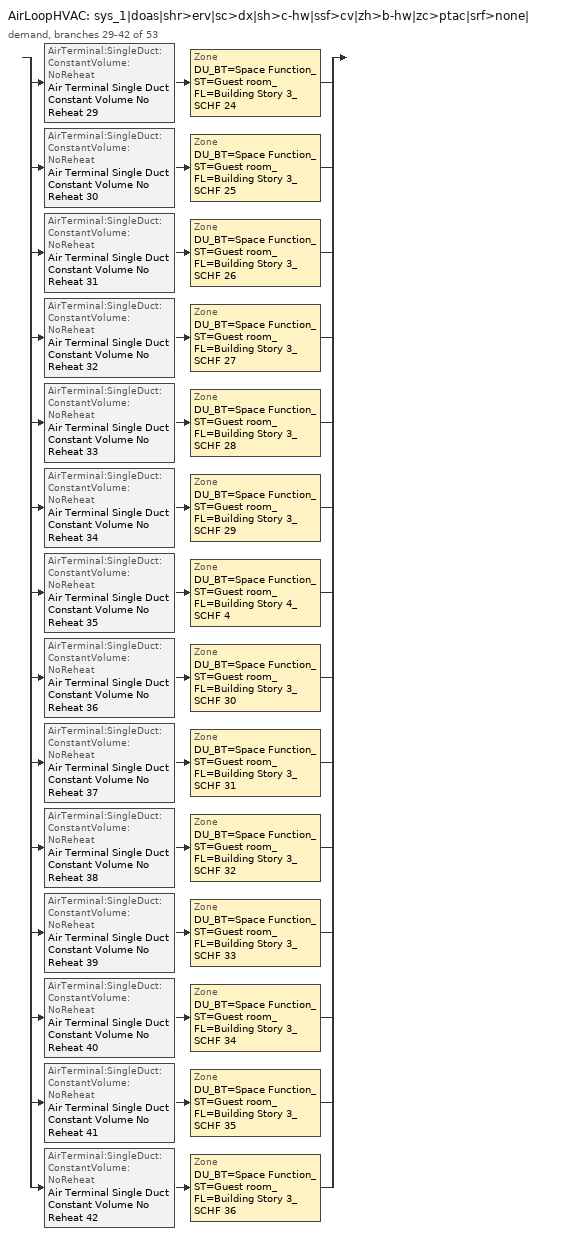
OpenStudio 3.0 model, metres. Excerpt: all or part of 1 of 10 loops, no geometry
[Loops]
AirLoopHVAC 'sys_1|doas|shr>erv|sc>dx|sh>c-hw|ssf>cv|zh>b-hw|zc>ptac|srf>none|'
 demand, branches 29-42 of 53: split
  | AirTerminal:SingleDuct:ConstantVolume:NoReheat 'Air Terminal Single Duct Constant Volume No Reheat 29' > Zone 'DU_BT=Space Function_ST=Guest room_FL=Building Story 3_SCHF 24'
  | AirTerminal:SingleDuct:ConstantVolume:NoReheat 'Air Terminal Single Duct Constant Volume No Reheat 30' > Zone 'DU_BT=Space Function_ST=Guest room_FL=Building Story 3_SCHF 25'
  | AirTerminal:SingleDuct:ConstantVolume:NoReheat 'Air Terminal Single Duct Constant Volume No Reheat 31' > Zone 'DU_BT=Space Function_ST=Guest room_FL=Building Story 3_SCHF 26'
  | AirTerminal:SingleDuct:ConstantVolume:NoReheat 'Air Terminal Single Duct Constant Volume No Reheat 32' > Zone 'DU_BT=Space Function_ST=Guest room_FL=Building Story 3_SCHF 27'
  | AirTerminal:SingleDuct:ConstantVolume:NoReheat 'Air Terminal Single Duct Constant Volume No Reheat 33' > Zone 'DU_BT=Space Function_ST=Guest room_FL=Building Story 3_SCHF 28'
  | AirTerminal:SingleDuct:ConstantVolume:NoReheat 'Air Terminal Single Duct Constant Volume No Reheat 34' > Zone 'DU_BT=Space Function_ST=Guest room_FL=Building Story 3_SCHF 29'
  | AirTerminal:SingleDuct:ConstantVolume:NoReheat 'Air Terminal Single Duct Constant Volume No Reheat 35' > Zone 'DU_BT=Space Function_ST=Guest room_FL=Building Story 4_SCHF 4'
  | AirTerminal:SingleDuct:ConstantVolume:NoReheat 'Air Terminal Single Duct Constant Volume No Reheat 36' > Zone 'DU_BT=Space Function_ST=Guest room_FL=Building Story 3_SCHF 30'
  | AirTerminal:SingleDuct:ConstantVolume:NoReheat 'Air Terminal Single Duct Constant Volume No Reheat 37' > Zone 'DU_BT=Space Function_ST=Guest room_FL=Building Story 3_SCHF 31'
  | AirTerminal:SingleDuct:ConstantVolume:NoReheat 'Air Terminal Single Duct Constant Volume No Reheat 38' > Zone 'DU_BT=Space Function_ST=Guest room_FL=Building Story 3_SCHF 32'
  | AirTerminal:SingleDuct:ConstantVolume:NoReheat 'Air Terminal Single Duct Constant Volume No Reheat 39' > Zone 'DU_BT=Space Function_ST=Guest room_FL=Building Story 3_SCHF 33'
  | AirTerminal:SingleDuct:ConstantVolume:NoReheat 'Air Terminal Single Duct Constant Volume No Reheat 40' > Zone 'DU_BT=Space Function_ST=Guest room_FL=Building Story 3_SCHF 34'
  | AirTerminal:SingleDuct:ConstantVolume:NoReheat 'Air Terminal Single Duct Constant Volume No Reheat 41' > Zone 'DU_BT=Space Function_ST=Guest room_FL=Building Story 3_SCHF 35'
  | AirTerminal:SingleDuct:ConstantVolume:NoReheat 'Air Terminal Single Duct Constant Volume No Reheat 42' > Zone 'DU_BT=Space Function_ST=Guest room_FL=Building Story 3_SCHF 36'
[Sizing:Zone] Zone Cooling Design Supply Air Temperature Input Method=SupplyAirTemperature; Zone Cooling Design Supply Air Temperature {C}=13; Zone Cooling Design Supply Air Temperature Difference {deltaC}=11.11; Zone Heating Design Supply Air Temperature Input Method=SupplyAirTemperature; Zone Heating Design Supply Air Temperature {C}=43; Zone Heating Design Supply Air Temperature Difference {deltaC}=11.11; Zone Cooling Design Supply Air Humidity Ratio {kg-H2O/kg-air}=0.0085; Zone Heating Design Supply Air Humidity Ratio {kg-H2O/kg-air}=0.008; Zone Heating Sizing Factor=1.3; Zone Cooling Sizing Factor=1.1; Cooling Design Air Flow Method=DesignDay; Heating Design Air Flow Method=DesignDay; Account for Dedicated Outdoor Air System=No; Dedicated Outdoor Air System Control Strategy=NeutralSupplyAir; Dedicated Outdoor Air Low Setpoint Temperature for Design {C}=autosize; Dedicated Outdoor Air High Setpoint Temperature for Design {C}=autosize
DU_BT=Space Function_ST=Guest room_FL=Building Story 3_SCHF 24; DU_BT=Space Function_ST=Guest room_FL=Building Story 3_SCHF 25; DU_BT=Space Function_ST=Guest room_FL=Building Story 3_SCHF 26; DU_BT=Space Function_ST=Guest room_FL=Building Story 3_SCHF 27; DU_BT=Space Function_ST=Guest room_FL=Building Story 3_SCHF 28; DU_BT=Space Function_ST=Guest room_FL=Building Story 3_SCHF 29; DU_BT=Space Function_ST=Guest room_FL=Building Story 4_SCHF 4; DU_BT=Space Function_ST=Guest room_FL=Building Story 3_SCHF 30; DU_BT=Space Function_ST=Guest room_FL=Building Story 3_SCHF 31; DU_BT=Space Function_ST=Guest room_FL=Building Story 3_SCHF 32; DU_BT=Space Function_ST=Guest room_FL=Building Story 3_SCHF 33; DU_BT=Space Function_ST=Guest room_FL=Building Story 3_SCHF 34; DU_BT=Space Function_ST=Guest room_FL=Building Story 3_SCHF 35; DU_BT=Space Function_ST=Guest room_FL=Building Story 3_SCHF 36
[Zone equipment]
DU_BT=Space Function_ST=Guest room_FL=Building Story 3_SCHF 24: DU_BT=Space Function_ST=Guest room_FL=Building Story 3_SCHF 24 PTAC, Zone HVAC Baseboard Convective Water 29, Air Terminal Single Duct Constant Volume No Reheat 29
DU_BT=Space Function_ST=Guest room_FL=Building Story 3_SCHF 25: DU_BT=Space Function_ST=Guest room_FL=Building Story 3_SCHF 25 PTAC, Zone HVAC Baseboard Convective Water 30, Air Terminal Single Duct Constant Volume No Reheat 30
DU_BT=Space Function_ST=Guest room_FL=Building Story 3_SCHF 26: DU_BT=Space Function_ST=Guest room_FL=Building Story 3_SCHF 26 PTAC, Zone HVAC Baseboard Convective Water 31, Air Terminal Single Duct Constant Volume No Reheat 31
DU_BT=Space Function_ST=Guest room_FL=Building Story 3_SCHF 27: DU_BT=Space Function_ST=Guest room_FL=Building Story 3_SCHF 27 PTAC, Zone HVAC Baseboard Convective Water 32, Air Terminal Single Duct Constant Volume No Reheat 32
DU_BT=Space Function_ST=Guest room_FL=Building Story 3_SCHF 28: DU_BT=Space Function_ST=Guest room_FL=Building Story 3_SCHF 28 PTAC, Zone HVAC Baseboard Convective Water 33, Air Terminal Single Duct Constant Volume No Reheat 33
DU_BT=Space Function_ST=Guest room_FL=Building Story 3_SCHF 29: DU_BT=Space Function_ST=Guest room_FL=Building Story 3_SCHF 29 PTAC, Zone HVAC Baseboard Convective Water 34, Air Terminal Single Duct Constant Volume No Reheat 34
DU_BT=Space Function_ST=Guest room_FL=Building Story 4_SCHF 4: DU_BT=Space Function_ST=Guest room_FL=Building Story 4_SCHF 4 PTAC, Zone HVAC Baseboard Convective Water 35, Air Terminal Single Duct Constant Volume No Reheat 35
DU_BT=Space Function_ST=Guest room_FL=Building Story 3_SCHF 30: DU_BT=Space Function_ST=Guest room_FL=Building Story 3_SCHF 30 PTAC, Zone HVAC Baseboard Convective Water 36, Air Terminal Single Duct Constant Volume No Reheat 36
DU_BT=Space Function_ST=Guest room_FL=Building Story 3_SCHF 31: DU_BT=Space Function_ST=Guest room_FL=Building Story 3_SCHF 31 PTAC, Zone HVAC Baseboard Convective Water 37, Air Terminal Single Duct Constant Volume No Reheat 37
DU_BT=Space Function_ST=Guest room_FL=Building Story 3_SCHF 32: DU_BT=Space Function_ST=Guest room_FL=Building Story 3_SCHF 32 PTAC, Zone HVAC Baseboard Convective Water 38, Air Terminal Single Duct Constant Volume No Reheat 38
DU_BT=Space Function_ST=Guest room_FL=Building Story 3_SCHF 33: DU_BT=Space Function_ST=Guest room_FL=Building Story 3_SCHF 33 PTAC, Zone HVAC Baseboard Convective Water 39, Air Terminal Single Duct Constant Volume No Reheat 39
DU_BT=Space Function_ST=Guest room_FL=Building Story 3_SCHF 34: DU_BT=Space Function_ST=Guest room_FL=Building Story 3_SCHF 34 PTAC, Zone HVAC Baseboard Convective Water 40, Air Terminal Single Duct Constant Volume No Reheat 40
DU_BT=Space Function_ST=Guest room_FL=Building Story 3_SCHF 35: DU_BT=Space Function_ST=Guest room_FL=Building Story 3_SCHF 35 PTAC, Zone HVAC Baseboard Convective Water 41, Air Terminal Single Duct Constant Volume No Reheat 41
DU_BT=Space Function_ST=Guest room_FL=Building Story 3_SCHF 36: DU_BT=Space Function_ST=Guest room_FL=Building Story 3_SCHF 36 PTAC, Zone HVAC Baseboard Convective Water 42, Air Terminal Single Duct Constant Volume No Reheat 42
[Fan:ConstantVolume] Availability Schedule=Always On Discrete; Fan Total Efficiency=0.39975; Pressure Rise {Pa}=640; Maximum Flow Rate {m3/s}=AutoSize; Motor Efficiency=0.615
Fan Constant Volume 30; Fan Constant Volume 31; Fan Constant Volume 32; Fan Constant Volume 33; Fan Constant Volume 34; Fan Constant Volume 35; Fan Constant Volume 36; Fan Constant Volume 37; Fan Constant Volume 38; Fan Constant Volume 39; Fan Constant Volume 40; Fan Constant Volume 41; Fan Constant Volume 42; Fan Constant Volume 43
[Coil:Cooling:DX:SingleSpeed] Availability Schedule=Always On Discrete; Rated Total Cooling Capacity {W}=autosize; Rated Sensible Heat Ratio=autosize; Rated Air Flow Rate {m3/s}=autosize; Rated Evaporator Fan Power Per Volume Flow Rate {W/(m3/s)}=773.3; Total Cooling Capacity Function of Temperature Curve=DXCOOL-NECB2011-REF-CAPFT; Total Cooling Capacity Function of Flow Fraction Curve=DXCOOL-NECB2011-REF-CAPFFLOW; Energy Input Ratio Function of Temperature Curve=DXCOOL-NECB2011-REF-COOLEIRFT; Energy Input Ratio Function of Flow Fraction Curve=DXCOOL-NECB2011-REF-COOLEIRFFLOW; Part Load Fraction Correlation Curve=DXCOOL-NECB2011-REF-COOLPLFFPLR; Minimum Outdoor Dry-Bulb Temperature for Compressor Operation {C}=-25; Condenser Type=AirCooled; Evaporative Condenser Effectiveness=0; Evaporative Condenser Air Flow Rate {m3/s}=Autosize; Evaporative Condenser Pump Rated Power Consumption {W}=Autosize; Crankcase Heater Capacity {W}=0; Maximum Outdoor Dry-Bulb Temperature for Crankcase Heater Operation {C}=0; Basin Heater Capacity {W/K}=0; Basin Heater Setpoint Temperature {C}=10
Name | Rated COP {W/W}
Coil Cooling DX Single Speed 29 4kBtu/hr 11.0EER; Coil Cooling DX Single Speed 30 4kBtu/hr 11.0EER; Coil Cooling DX Single Speed 31 4kBtu/hr 11.0EER; Coil Cooling DX Single Speed 32 4kBtu/hr 11.0EER; Coil Cooling DX Single Speed 33 4kBtu/hr 11.0EER; Coil Cooling DX Single Speed 34 4kBtu/hr 11.0EER; Coil Cooling DX Single Speed 36 4kBtu/hr 11.0EER; Coil Cooling DX Single Speed 37 4kBtu/hr 11.0EER; Coil Cooling DX Single Speed 38 4kBtu/hr 11.0EER; Coil Cooling DX Single Speed 39 4kBtu/hr 11.0EER; Coil Cooling DX Single Speed 40 4kBtu/hr 11.0EER; Coil Cooling DX Single Speed 41 4kBtu/hr 11.0EER; Coil Cooling DX Single Speed 42 4kBtu/hr 11.0EER | 3.80183
Coil Cooling DX Single Speed 35 8kBtu/hr 10.8EER | 3.72423
[Coil:Heating:Electric] Availability Schedule=ON_OFF_ALWAYS_OFF
Coil Heating Electric 29; Coil Heating Electric 30; Coil Heating Electric 31; Coil Heating Electric 32; Coil Heating Electric 33; Coil Heating Electric 34; Coil Heating Electric 35; Coil Heating Electric 36; Coil Heating Electric 37; Coil Heating Electric 38; Coil Heating Electric 39; Coil Heating Electric 40; Coil Heating Electric 41; Coil Heating Electric 42
[ZoneHVAC:PackagedTerminalAirConditioner] Availability Schedule=Always On Discrete; Supply Air Flow Rate During Cooling Operation {m3/s}=Autosize; Supply Air Flow Rate During Heating Operation {m3/s}=Autosize; Supply Air Flow Rate When No Cooling or Heating is Needed {m3/s}=Autosize; Outdoor Air Flow Rate During Cooling Operation {m3/s}=1e-05; Outdoor Air Flow Rate During Heating Operation {m3/s}=1e-05; Outdoor Air Flow Rate When No Cooling or Heating is Needed {m3/s}=1e-05; Fan Placement=DrawThrough
Name | Supply Air Fan | Heating Coil | Cooling Coil
DU_BT=Space Function_ST=Guest room_FL=Building Story 3_SCHF 24 PTAC | Fan Constant Volume 30 | Coil Heating Electric 29 | Coil Cooling DX Single Speed 29 4kBtu/hr 11.0EER
DU_BT=Space Function_ST=Guest room_FL=Building Story 3_SCHF 25 PTAC | Fan Constant Volume 31 | Coil Heating Electric 30 | Coil Cooling DX Single Speed 30 4kBtu/hr 11.0EER
DU_BT=Space Function_ST=Guest room_FL=Building Story 3_SCHF 26 PTAC | Fan Constant Volume 32 | Coil Heating Electric 31 | Coil Cooling DX Single Speed 31 4kBtu/hr 11.0EER
DU_BT=Space Function_ST=Guest room_FL=Building Story 3_SCHF 27 PTAC | Fan Constant Volume 33 | Coil Heating Electric 32 | Coil Cooling DX Single Speed 32 4kBtu/hr 11.0EER
DU_BT=Space Function_ST=Guest room_FL=Building Story 3_SCHF 28 PTAC | Fan Constant Volume 34 | Coil Heating Electric 33 | Coil Cooling DX Single Speed 33 4kBtu/hr 11.0EER
DU_BT=Space Function_ST=Guest room_FL=Building Story 3_SCHF 29 PTAC | Fan Constant Volume 35 | Coil Heating Electric 34 | Coil Cooling DX Single Speed 34 4kBtu/hr 11.0EER
DU_BT=Space Function_ST=Guest room_FL=Building Story 4_SCHF 4 PTAC | Fan Constant Volume 36 | Coil Heating Electric 35 | Coil Cooling DX Single Speed 35 8kBtu/hr 10.8EER
DU_BT=Space Function_ST=Guest room_FL=Building Story 3_SCHF 30 PTAC | Fan Constant Volume 37 | Coil Heating Electric 36 | Coil Cooling DX Single Speed 36 4kBtu/hr 11.0EER
DU_BT=Space Function_ST=Guest room_FL=Building Story 3_SCHF 31 PTAC | Fan Constant Volume 38 | Coil Heating Electric 37 | Coil Cooling DX Single Speed 37 4kBtu/hr 11.0EER
DU_BT=Space Function_ST=Guest room_FL=Building Story 3_SCHF 32 PTAC | Fan Constant Volume 39 | Coil Heating Electric 38 | Coil Cooling DX Single Speed 38 4kBtu/hr 11.0EER
DU_BT=Space Function_ST=Guest room_FL=Building Story 3_SCHF 33 PTAC | Fan Constant Volume 40 | Coil Heating Electric 39 | Coil Cooling DX Single Speed 39 4kBtu/hr 11.0EER
DU_BT=Space Function_ST=Guest room_FL=Building Story 3_SCHF 34 PTAC | Fan Constant Volume 41 | Coil Heating Electric 40 | Coil Cooling DX Single Speed 40 4kBtu/hr 11.0EER
DU_BT=Space Function_ST=Guest room_FL=Building Story 3_SCHF 35 PTAC | Fan Constant Volume 42 | Coil Heating Electric 41 | Coil Cooling DX Single Speed 41 4kBtu/hr 11.0EER
DU_BT=Space Function_ST=Guest room_FL=Building Story 3_SCHF 36 PTAC | Fan Constant Volume 43 | Coil Heating Electric 42 | Coil Cooling DX Single Speed 42 4kBtu/hr 11.0EER
[AirTerminal:SingleDuct:ConstantVolume:NoReheat] Availability Schedule=Always On Discrete; Maximum Air Flow Rate {m3/s}=AutoSize
Air Terminal Single Duct Constant Volume No Reheat 29; Air Terminal Single Duct Constant Volume No Reheat 30; Air Terminal Single Duct Constant Volume No Reheat 31; Air Terminal Single Duct Constant Volume No Reheat 32; Air Terminal Single Duct Constant Volume No Reheat 33; Air Terminal Single Duct Constant Volume No Reheat 34; Air Terminal Single Duct Constant Volume No Reheat 35; Air Terminal Single Duct Constant Volume No Reheat 36; Air Terminal Single Duct Constant Volume No Reheat 37; Air Terminal Single Duct Constant Volume No Reheat 38; Air Terminal Single Duct Constant Volume No Reheat 39; Air Terminal Single Duct Constant Volume No Reheat 40; Air Terminal Single Duct Constant Volume No Reheat 41; Air Terminal Single Duct Constant Volume No Reheat 42
[Schedule:Constant]
Always On Discrete: Value=1
[Schedule:Ruleset]
ON_OFF_ALWAYS_OFF: Default Day Schedule=Schedule Day 3
[Schedule:Day]
Schedule Day 3; wkdON_OFF_ALWAYS_OFF 1; satON_OFF_ALWAYS_OFF 1; sunON_OFF_ALWAYS_OFF 1: 1, 0, 0, 2, 0, 0, 3, 0, 0, 4, 0, 0, 5, 0, 0, 6, 0, 0, 7, 0, 0, 8, 0, 0, 9, 0, 0, 10, 0, 0, 11, 0, 0, 12, 0, 0, 13, 0, 0, 14, 0, 0, 15, 0, 0, 16, 0, 0, 17, 0, 0, 18, 0, 0, 19, 0, 0, 20, 0, 0, 21, 0, 0, 22, 0, 0, 23, 0, 0, 24, 0, 0
[Schedule:Rule] Schedule Ruleset=ON_OFF_ALWAYS_OFF; Date Specification Type=DateRange; Start Month=1; Start Day=1; End Month=12; End Day=31
Name | Rule Order | Day Schedule | Apply Sunday | Apply Monday | Apply Tuesday | Apply Wednesday | Apply Thursday | Apply Friday | Apply Saturday
wkdON_OFF_ALWAYS_OFF rule | 2 | wkdON_OFF_ALWAYS_OFF 1 | No | Yes | Yes | Yes | Yes | Yes | No
satON_OFF_ALWAYS_OFFrule | 1 | satON_OFF_ALWAYS_OFF 1 | No | No | No | No | No | No | Yes
sunON_OFF_ALWAYS_OFFrule | 0 | sunON_OFF_ALWAYS_OFF 1 | Yes | No | No | No | No | No | No
[Curve:Biquadratic] Minimum Value of x=13; Maximum Value of x=24; Minimum Value of y=24; Maximum Value of y=46
Name | Coefficient1 Constant | Coefficient2 x | Coefficient3 x**2 | Coefficient4 y | Coefficient5 y**2 | Coefficient6 x*y
DXCOOL-NECB2011-REF-CAPFT | 0.867905 | 0.0142459 | 0.00055436 | -0.0075575 | 3.3e-05 | -0.0001918
DXCOOL-NECB2011-REF-COOLEIRFT | 0.114171 | 0.0281822 | -0.0004199 | 0.0214108 | 0.000161028 | -0.000679104
[Curve:Quadratic] Minimum Value of x=0.5; Maximum Value of x=1.5
Name | Coefficient1 Constant | Coefficient2 x | Coefficient3 x**2
DXCOOL-NECB2011-REF-CAPFFLOW | 0.8 | 0.2 | 0
DXCOOL-NECB2011-REF-COOLEIRFFLOW | 1.1552 | -0.1808 | 0.0256
[Curve:Cubic]
DXCOOL-NECB2011-REF-COOLPLFFPLR: Coefficient1 Constant=0.0277; Coefficient2 x=4.9151; Coefficient3 x**2=-8.184; Coefficient4 x**3=4.2702; Minimum Value of x=0.7; Maximum Value of x=1
